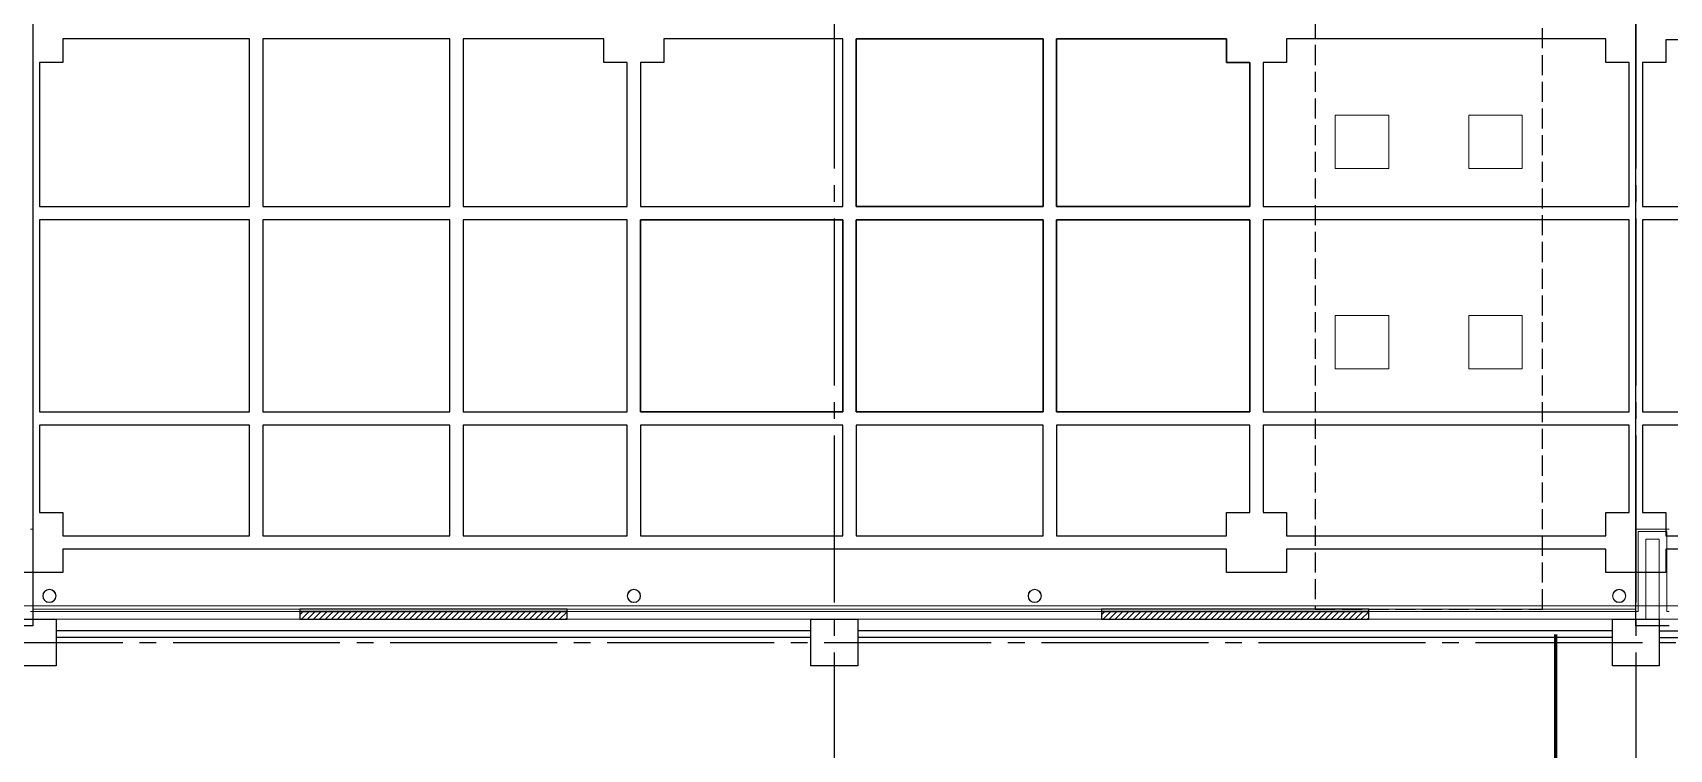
# Model space of a CAD drawing. Header units: millimetres. Extents: x -960 to 41501, y -1010 to 11880.
# Drawn here: x 12720 to 15170, y 8840 to 9913 of the extents above; entities that cross this region are included whole.
import ezdxf
from ezdxf.enums import TextEntityAlignment as Align

# ---------------------------------------------------------------- set-up
doc = ezdxf.new("R2010")
doc.units = ezdxf.units.MM
doc.header["$LTSCALE"] = 100
doc.linetypes.add('X-S-FAB-L10$0$COL-CEN-LIN', pattern=[3.25, 2.5, -0.25, 0.25, -0.25])
doc.linetypes.add('X-S-FAB-L10$0$HIDDEN', pattern=[0.4, 0.3, -0.1])
for name, color, linetype in [('0-XREF', 7, 'Continuous'), ('188K-SM-03-F10-ARCH-PA-Y2257103$0$K-Divider-7.5', 53, 'Continuous'), ('188K-SM-03-F10-ARCH-PA-Y2257103$0$K-岩棉 2hr 7.5-單抗', 53, 'Continuous'), ('188K-SM-03-F10-ARCH-PA-Y2257103$0$K-岩棉 2hr 7.5-非抗', 53, 'Continuous'), ('X-S-FAB-L10$0$0-DIM-TXT', 8, 'Continuous'), ('X-S-FAB-L10$0$A-OBJE-MEP', 8, 'Continuous'), ('X-S-FAB-L10$0$A-WALL-EX', 8, 'Continuous'), ('X-S-FAB-L10$0$ASP_5', 8, 'Continuous'), ('X-S-FAB-L10$0$BLOCK', 8, 'Continuous'), ('X-S-FAB-L10$0$CCL', 8, 'X-S-FAB-L10$0$COL-CEN-LIN'), ('X-S-FAB-L10$0$COL-S', 8, 'Continuous'), ('X-S-FAB-L10$0$HID', 8, 'X-S-FAB-L10$0$HIDDEN'), ('X-S-FAB-L10$0$S-COL', 8, 'Continuous'), ('X-S-FAB-L10$0$S-FNDN', 8, 'Continuous'), ('X-S-FAB-L10$0$Steel Frame-188K', 8, 'Continuous'), ('X-S-FAB-L10$0$WALL_188K_EX', 8, 'Continuous')]:
    doc.layers.add(name, color=color, linetype=linetype)
doc.styles.add('X-S-FAB-L10$0$CHINA', font='simplex.shx', dxfattribs={"width": 0.75, "bigfont": 'chineset.shx'})
doc.styles.add('X-S-FAB-L10$0$Standard', font='', dxfattribs={"width": 0.8})
doc.styles.add('X-S-FAB-L10$0$TG_NOTE_TEXT', font='simplex.shx', dxfattribs={"width": 0.75, "bigfont": 'chineset.shx'})
doc.styles.get('X-S-FAB-L10$0$Standard').set_extended_font_data('Microsoft JhengHei')

# ---------------------------------------------------------------- blocks, each defined once
blk = doc.blocks.new('X-S-FAB-L10$0$FAB2-L05')
at = {"layer": 'X-S-FAB-L10$0$CCL'}
for p, q in [((-12240, 11005), (-12240, 0)), ((-11040, 11005), (-11040, 0)), ((-26880, 9720), (1210, 9720))]:
    blk.add_line(p, q, dxfattribs=at)
at = {"layer": 'X-S-FAB-L10$0$COL-S'}
for points in [[(-13475, 9755), (-13405, 9755), (-13405, 9685), (-13475, 9685)], [(-12275, 9755), (-12205, 9755), (-12205, 9685), (-12275, 9685)], [(-11075, 9755), (-11005, 9755), (-11005, 9685), (-11075, 9685)]]:
    blk.add_lwpolyline(points, close=True, dxfattribs=at)
blk = doc.blocks.new('X-S-FAB-L10')
at = {"layer": 'X-S-FAB-L10$0$WALL_188K_EX'}
h = blk.add_hatch(dxfattribs=at)
h.set_pattern_fill('LINE', color=256, scale=2, angle=225)
h.set_pattern_definition([(225, (13218.3835, 9050), (4.49013, -4.49013), [])])
h.paths.add_polyline_path([(13520, 9046.5), (13120, 9046.5), (13120, 9035), (13520, 9035)])
h = blk.add_hatch(dxfattribs=at)
h.set_pattern_fill('LINE', color=256, scale=2, angle=225)
h.set_pattern_definition([(225, (14418.3835, 9050), (4.49013, -4.49013), [])])
h.paths.add_polyline_path([(14720, 9046.5), (14320, 9046.5), (14320, 9035), (14720, 9035)])
at = {"layer": 'X-S-FAB-L10$0$A-OBJE-MEP', "lineweight": 0, "flags": 128}
for points in [[(12754.5, 9070, 1), (12735.5, 9070, 1)], [(13629.5, 9070, 1), (13610.5, 9070, 1)], [(14229.5, 9070, 1), (14210.5, 9070, 1)], [(15104.5, 9070, 1), (15085.5, 9070, 1)]]:
    blk.add_lwpolyline(points, format="xyb", close=True, dxfattribs=at)
at = {"layer": 'X-S-FAB-L10$0$A-OBJE-MEP', "lineweight": 0}
for centre in [(12745, 9070), (13620, 9070), (14220, 9070), (15095, 9070)]:
    blk.add_circle(centre, 10, dxfattribs=at)
at = {"layer": 'X-S-FAB-L10$0$A-WALL-EX', "lineweight": 0}
for p, q in [((15135, 9166.5), (15123.5, 9166.5)), ((15123.5, 9050), (15123.5, 9166.5)), ((15135, 9166.5), (15123.5, 9166.5)), ((15135, 9166.5), (15155, 9166.5)), ((15166.5, 9166.5), (15155, 9166.5)), ((15166.5, 9166.5), (15155, 9166.5)), ((15166.5, 9166.5), (15166.5, 9050)), ((12716.5, 9046.5), (12720, 9046.5)), ((12720, 9046.5), (13120, 9046.5)), ((13120, 9050), (13120, 9035)), ((13520, 9050), (13520, 9035)), ((13520, 9046.5), (14320, 9046.5)), ((14320, 9050), (14320, 9035)), ((14720, 9050), (14720, 9035)), ((14720, 9046.5), (15120, 9046.5)), ((15120, 9046.5), (15123.5, 9046.5)), ((15123.5, 9046.5), (15123.5, 9050)), ((15123.5, 9046.5), (15123.5, 9050)), ((15166.5, 9050), (15166.5, 9046.5)), ((15166.5, 9050), (15166.5, 9046.5)), ((15166.5, 9046.5), (15170, 9046.5))]:
    blk.add_line(p, q, dxfattribs=at)
at = {"layer": 'X-S-FAB-L10$0$A-WALL-EX', "lineweight": 0, "flags": 128}
for points in [[(12720, 9170), (12716.5, 9170)], [(12720, 9050), (12720, 9170)], [(15120, 9170), (15123.5, 9170)], [(15120, 9170), (15120, 9050)], [(15166.5, 9170), (15123.5, 9170)], [(15170, 9170), (15166.5, 9170)], [(15135, 9046.5), (15135, 9155)], [(15135, 9155), (15155, 9155)], [(15155, 9155), (15155, 9046.5)], [(13120, 9050), (12720, 9050)], [(12720, 9050), (13120, 9050)], [(12720, 9050), (13120, 9050)], [(12720, 9050), (13120, 9050)], [(12720, 9050), (13120, 9050)], [(12720, 9050), (15120, 9050)], [(12720, 9050), (15120, 9050)], [(12720, 9050), (15120, 9050)], [(13518, 9050), (14320, 9050)], [(13518, 9050), (14320, 9050)], [(13518, 9050), (14320, 9050)], [(13518, 9050), (14320, 9050)], [(14320, 9050), (13520, 9050)], [(15120, 9050), (14720, 9050)], [(14720, 9050), (15120, 9050)], [(14720, 9050), (15120, 9050)], [(14720, 9050), (15120, 9050)], [(14720, 9050), (15120, 9050)], [(15135, 9035), (15135, 9046.5)], [(15155, 9035), (15155, 9046.5)], [(12705, 9035), (13120, 9035)], [(13520, 9035), (14320, 9035)], [(14720, 9035), (15135, 9035)], [(15155, 9035), (24363.5, 9035)]]:
    blk.add_lwpolyline(points, dxfattribs=at)
at = {"layer": 'X-S-FAB-L10$0$ASP_5'}
for p, q in [((12720, 9950), (12720, 9025)), ((15120, 9025), (15120, 9950)), ((12720, 9025), (12670, 9025)), ((15170, 9025), (15120, 9025))]:
    blk.add_line(p, q, dxfattribs=at)
at = {"layer": 'X-S-FAB-L10$0$COL-S'}
for p, q in [((12685, 9035), (12755, 9035)), ((12755, 9035), (12755, 8965)), ((13885, 9035), (13955, 9035)), ((13885, 8965), (13885, 9035)), ((13955, 9035), (13955, 8965)), ((15085, 9035), (15155, 9035)), ((15085, 8965), (15085, 9035)), ((15155, 9035), (15155, 8965)), ((12755, 8965), (12685, 8965)), ((13955, 8965), (13885, 8965)), ((15155, 8965), (15085, 8965))]:
    blk.add_line(p, q, dxfattribs=at)
at = {"layer": 'X-S-FAB-L10$0$HID'}
for p, q in [((14640, 11495), (14640, 9050)), ((14980, 9050), (14980, 11495)), ((14640, 9050), (14980, 9050))]:
    blk.add_line(p, q, dxfattribs=at)
at = {"layer": 'X-S-FAB-L10$0$S-COL', "lineweight": 0, "flags": 128}
for points in [[(14670, 9710), (14750, 9710), (14750, 9790), (14670, 9790)], [(14870, 9710), (14950, 9710), (14950, 9790), (14870, 9790)], [(14670, 9410), (14750, 9410), (14750, 9490), (14670, 9490)], [(14870, 9410), (14950, 9410), (14950, 9490), (14870, 9490)]]:
    blk.add_lwpolyline(points, close=True, dxfattribs=at)
at = {"layer": 'X-S-FAB-L10$0$S-FNDN', "lineweight": 0, "flags": 128}
blk.add_lwpolyline([(11070, 4530), (11935, 4530), (11935, -55), (12665, -55), (12665, -270), (15175, -270), (15175, -55), (15905, -55), (15905, 4530), (16672.5, 4530), (16672.5, 5003), (15905, 5003), (15905, 9055), (11935, 9055), (11935, 5003), (11070, 5003)], close=True, dxfattribs=at)
at = {"layer": 'X-S-FAB-L10$0$Steel Frame-188K'}
blk.add_lwpolyline([(15940, 9140), (15165, 9140), (15165, 9105), (15075, 9105), (15075, 9140), (14597.2, 9140), (14597.2, 9105), (14507.2, 9105), (14507.2, 9140), (12765, 9140), (12765, 9105), (12675, 9105), (12675, 9140), (11900, 9140), (11900, 9130), (11860, 9130), (11860, 9140), (11060, 9140), (11060, 9130), (11020, 9130), (10220, 9132.4)], dxfattribs=at)
for points in [[(13044.6, 9904), (12765, 9904), (12765, 9869), (12730, 9869), (12730, 9653.2), (13044.6, 9653.2)], [(13344.6, 9904), (13064.6, 9904), (13064.6, 9653.2), (13344.6, 9653.2)], [(13610, 9869), (13575, 9869), (13575, 9904), (13364.6, 9904), (13364.6, 9653.2), (13610, 9653.2)], [(13932.8, 9904), (13665, 9904), (13665, 9869), (13630, 9869), (13630, 9653.2), (13932.8, 9653.2)], [(14232.8, 9904), (13952.8, 9904), (13952.8, 9653.2), (14232.8, 9653.2)], [(14232.8, 9904), (14232.8, 9653.2), (13952.8, 9653.2), (13952.8, 9904)], [(14542.2, 9869), (14507.2, 9869), (14507.2, 9904), (14252.8, 9904), (14252.8, 9653.2), (14542.2, 9653.2)], [(14542.2, 9869), (14542.2, 9653.2), (14252.8, 9653.2), (14252.8, 9904), (14507.2, 9904), (14507.2, 9869)], [(15110, 9869), (15075, 9869), (15075, 9904), (14597.2, 9904), (14597.2, 9869), (14562.2, 9869), (14562.2, 9653.2), (15110, 9653.2)], [(15950, 9894), (15940, 9894), (15940, 9902.8), (15165, 9902.8), (15165, 9869), (15130, 9869), (15130, 9653.2), (15950, 9653.2)], [(13044.6, 9633.2), (12730, 9633.2), (12730, 9345.8), (13044.6, 9345.8)], [(13344.6, 9633.2), (13064.6, 9633.2), (13064.6, 9345.8), (13344.6, 9345.8)], [(13610, 9633.2), (13364.6, 9633.2), (13364.6, 9345.8), (13610, 9345.8)], [(13932.8, 9633.2), (13630, 9633.2), (13630, 9345.8), (13932.8, 9345.8)], [(13932.8, 9633.2), (13932.8, 9345.8), (13630, 9345.8), (13630, 9633.2)], [(14232.8, 9633.2), (13952.8, 9633.2), (13952.8, 9345.8), (14232.8, 9345.8)], [(14232.8, 9633.2), (14232.8, 9345.8), (13952.8, 9345.8), (13952.8, 9633.2)], [(14542.2, 9633.2), (14252.8, 9633.2), (14252.8, 9345.8), (14542.2, 9345.8)], [(14542.2, 9633.2), (14542.2, 9345.8), (14252.8, 9345.8), (14252.8, 9633.2)], [(15110, 9633.2), (14562.2, 9633.2), (14562.2, 9345.8), (15110, 9345.8)], [(15950, 9633.2), (15130, 9633.2), (15130, 9345.8), (15950, 9345.8)], [(13044.6, 9325.8), (12730, 9325.8), (12730, 9195), (12765, 9195), (12765, 9160), (13044.6, 9160)], [(13344.6, 9325.8), (13064.6, 9325.8), (13064.6, 9160), (13344.6, 9160)], [(13610, 9325.8), (13364.6, 9325.8), (13364.6, 9160), (13610, 9160)], [(13932.8, 9325.8), (13630, 9325.8), (13630, 9160), (13932.8, 9160)], [(14232.8, 9325.8), (13952.8, 9325.8), (13952.8, 9160), (14232.8, 9160)], [(14542.2, 9325.8), (14252.8, 9325.8), (14252.8, 9160), (14507.2, 9160), (14507.2, 9195), (14542.2, 9195)], [(15110, 9325.8), (14562.2, 9325.8), (14562.2, 9195), (14597.2, 9195), (14597.2, 9160), (15075, 9160), (15075, 9195), (15110, 9195)], [(15950, 9325.8), (15130, 9325.8), (15130, 9195), (15165, 9195), (15165, 9160), (15940, 9160), (15940, 9170), (15950, 9170)]]:
    blk.add_lwpolyline(points, close=True, dxfattribs=at)
at = {"layer": 'X-S-FAB-L10$0$WALL_188K_EX'}
for points in [[(13520, 9050), (13120, 9050), (13120, 9046.5), (13520, 9046.5)], [(13520, 9046.5), (13120, 9046.5), (13120, 9035), (13520, 9035)], [(14720, 9050), (14320, 9050), (14320, 9046.5), (14720, 9046.5)], [(14720, 9046.5), (14320, 9046.5), (14320, 9035), (14720, 9035)]]:
    blk.add_lwpolyline(points, close=True, dxfattribs=at)
at = {"layer": 'X-S-FAB-L10$0$BLOCK'}
blk.add_blockref('X-S-FAB-L10$0$FAB2-L05', (26160, -720), dxfattribs=at)
at = {"style": 'X-S-FAB-L10$0$TG_NOTE_TEXT', "width": 0.5, "flags": 1}
for p in [(7463.3, 9020), (18268.3, 8649), (11197.8, 4800.2), (16485.8, 4800.2), (25420.3, 2635), (13360, 320, 0), (7463.3, -33.3)]:
    blk.add_attdef('WH', text='', height=20, dxfattribs=at).set_placement(p, align=Align.BOTTOM_LEFT)
at = {"width": 0.5}
for style, p in [('X-S-FAB-L10$0$TG_NOTE_TEXT', (7585, 9020)), ('X-S-FAB-L10$0$TG_NOTE_TEXT', (18390, 8649)), ('X-S-FAB-L10$0$TG_NOTE_TEXT', (11117.5, 4813.5)), ('X-S-FAB-L10$0$TG_NOTE_TEXT', (16607.5, 4813.5)), ('X-S-FAB-L10$0$TG_NOTE_TEXT', (25350, 2635)), ('X-S-FAB-L10$0$Standard', (13129.4, 325, 0)), ('X-S-FAB-L10$0$TG_NOTE_TEXT', (7585, -20))]:
    blk.add_attdef('DESC', text='', height=10, dxfattribs=dict(at, style=style)).set_placement(p, align=Align.BOTTOM_LEFT)
for tag, style, p in [('TYPE', 'X-S-FAB-L10$0$TG_NOTE_TEXT', (7619.3, 9020)), ('NO', 'X-S-FAB-L10$0$TG_NOTE_TEXT', (7650.1, 9020)), ('TYPE', 'X-S-FAB-L10$0$TG_NOTE_TEXT', (18424.2, 8649)), ('NO', 'X-S-FAB-L10$0$TG_NOTE_TEXT', (18455, 8649)), ('NO', 'X-S-FAB-L10$0$TG_NOTE_TEXT', (11088.6, 4813.5)), ('TYPE', 'X-S-FAB-L10$0$TG_NOTE_TEXT', (11151.8, 4813.5)), ('TYPE', 'X-S-FAB-L10$0$TG_NOTE_TEXT', (16641.8, 4813.5)), ('NO', 'X-S-FAB-L10$0$TG_NOTE_TEXT', (16672.6, 4813.5)), ('NO', 'X-S-FAB-L10$0$TG_NOTE_TEXT', (25313, 2635)), ('TYPE', 'X-S-FAB-L10$0$TG_NOTE_TEXT', (25350, 2635)), ('NO', 'X-S-FAB-L10$0$Standard', (13100, 320, 0)), ('TYPE', 'X-S-FAB-L10$0$Standard', (13129.4, 320, 0)), ('TYPE', 'X-S-FAB-L10$0$TG_NOTE_TEXT', (7619.3, -20)), ('NO', 'X-S-FAB-L10$0$TG_NOTE_TEXT', (7650.1, -20))]:
    blk.add_attdef(tag, text='', height=10, dxfattribs=dict(at, style=style)).set_placement(p, align=Align.BOTTOM_RIGHT)
at = {"style": 'X-S-FAB-L10$0$TG_NOTE_TEXT', "width": 0.5, "flags": 1}
for rotation, p in [(180, (43, 7480)), (180, (943, 7480)), (90, (24310, 3717.8)), (270, (17080, 1711.7))]:
    blk.add_attdef('WH', text='', height=20, rotation=rotation, dxfattribs=at).set_placement(p, align=Align.BOTTOM_LEFT)
at = {"width": 0.5}
for rotation, style, p in [(180, 'X-S-FAB-L10$0$Standard', (317.6, 7480)), (180, 'X-S-FAB-L10$0$Standard', (1217.6, 7480)), (90, 'X-S-FAB-L10$0$TG_NOTE_TEXT', (24310, 3647.5)), (270, 'X-S-FAB-L10$0$TG_NOTE_TEXT', (17080, 1605))]:
    blk.add_attdef('DESC', text='', height=10, rotation=rotation, dxfattribs=dict(at, style=style)).set_placement(p, align=Align.BOTTOM_LEFT)
for tag, rotation, style, p in [('TYPE', 180, 'X-S-FAB-L10$0$Standard', (317.6, 7480)), ('NO', 180, 'X-S-FAB-L10$0$Standard', (347, 7480)), ('TYPE', 180, 'X-S-FAB-L10$0$Standard', (1217.6, 7480)), ('NO', 180, 'X-S-FAB-L10$0$Standard', (1247, 7480)), ('TYPE', 90, 'X-S-FAB-L10$0$TG_NOTE_TEXT', (24310, 3647.5)), ('NO', 90, 'X-S-FAB-L10$0$TG_NOTE_TEXT', (24310, 3610.5)), ('TYPE', 270, 'X-S-FAB-L10$0$TG_NOTE_TEXT', (17080, 1605)), ('NO', 270, 'X-S-FAB-L10$0$TG_NOTE_TEXT', (17080, 1573))]:
    blk.add_attdef(tag, text='', height=10, rotation=rotation, dxfattribs=dict(at, style=style)).set_placement(p, align=Align.BOTTOM_RIGHT)
at = {"layer": 'X-S-FAB-L10$0$0-DIM-TXT', "style": 'X-S-FAB-L10$0$CHINA', "width": 0.75}
for p in [(667.4, 7855.1, -2689.4), (22627.4, 6728.8), (25644.7, 6728.8), (24778.8, 5569.1), (1118.3, 4980), (417.8, 4594.6), (23874.8, 4355), (22927.4, 4330.1), (23749.9, 3901.4), (417.8, 3765.2), (1118.3, 3730), (417.8, 3115.8), (536.9, 2227.8), (16909, 1782.7), (888.4, 880.5), (16977.4, 750), (18878.8, 750), (25641.2, 553.2), (21364, 526.9)]:
    blk.add_attdef('HIG', text='', height=80, dxfattribs=at).set_placement(p, align=Align.MIDDLE_LEFT)
blk = doc.blocks.new('188K-SM-03-F10-ARCH-PA-Y2257103')
at = {"layer": '188K-SM-03-F10-ARCH-PA-Y2257103$0$K-Divider-7.5', "const_width": 5, "elevation": 0}
blk.add_lwpolyline([(15000.1, 8635), (15000.1, 9012.5)], dxfattribs=at)
at = {"layer": '188K-SM-03-F10-ARCH-PA-Y2257103$0$K-岩棉 2hr 7.5-單抗'}
for p, q in [((15155, 9017.5, 0), (15195, 9017.5, 0)), ((15155, 9007.5, 0), (15195, 9007.5, 0))]:
    blk.add_line(p, q, dxfattribs=at)
at = {"layer": '188K-SM-03-F10-ARCH-PA-Y2257103$0$K-岩棉 2hr 7.5-非抗'}
for p, q in [((13885, 9017.5, 0), (12755, 9017.5, 0)), ((15085, 9017.5, 0), (13955, 9017.5, 0)), ((13885, 9007.5, 0), (12755, 9007.5, 0)), ((15085, 9007.5, 0), (13955, 9007.5, 0))]:
    blk.add_line(p, q, dxfattribs=at)

msp = doc.modelspace()

# ---------------------------------------------------------------- block references
at = {"layer": '0-XREF'}
for name in ['X-S-FAB-L10', '188K-SM-03-F10-ARCH-PA-Y2257103']:
    msp.add_blockref(name, (0, 0), dxfattribs=at)

doc.saveas('drawing.dxf')
